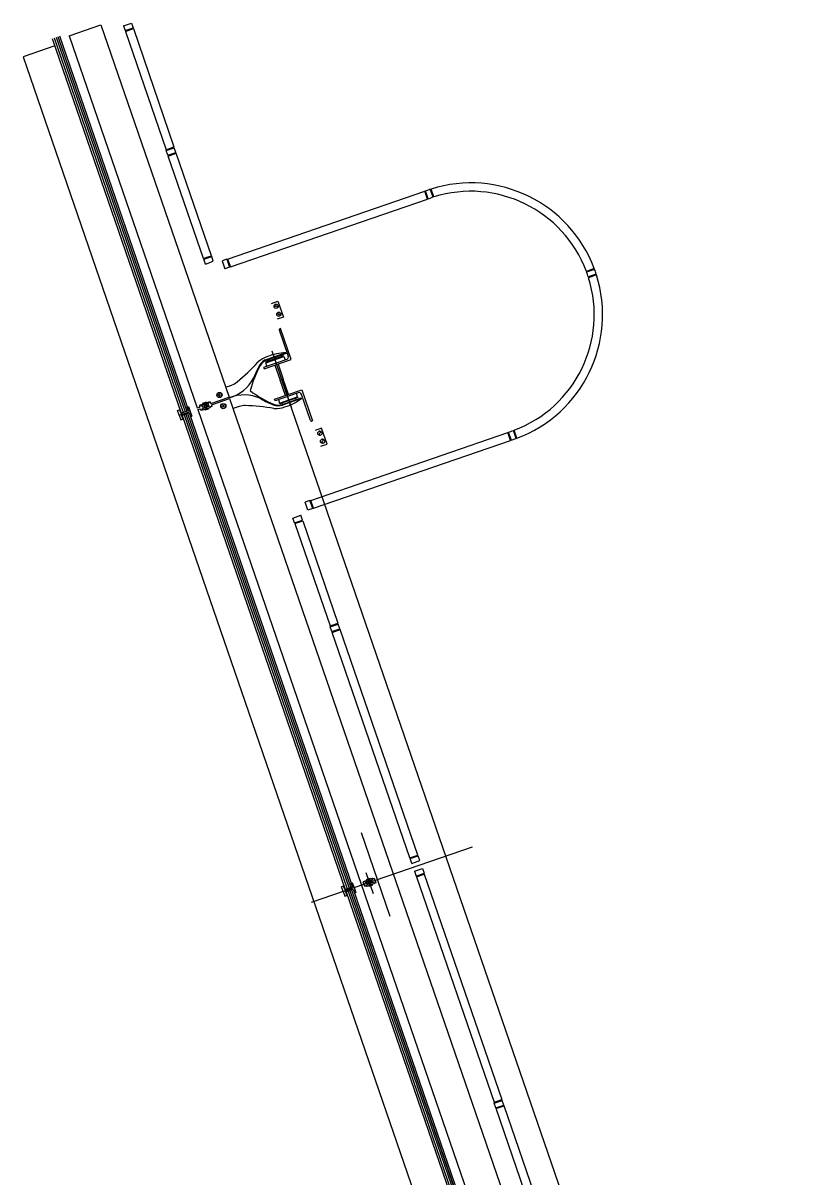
# Model space of a CAD drawing. Extents: x 809434 to 809707, y 818708 to 819364.
# Drawn here: x 809439.15 to 809443.82, y 819342.72 to 819349.6 of the extents above; entities that cross this region are included whole.
import ezdxf

# ---------------------------------------------------------------- set-up
doc = ezdxf.new("R2010")
doc.units = 0
for name, color, linetype in [('MAJ610__', 7, 'Continuous'), ('MAJ630__', 7, 'Continuous'), ('MAJ640__', 7, 'Continuous'), ('MAJ640__1', 7, 'Continuous'), ('MMH294_S', 7, 'Continuous')]:
    doc.layers.add(name, color=color, linetype=linetype)

msp = doc.modelspace()

# ---------------------------------------------------------------- linework, layer by layer
at = {"layer": 'MAJ610__'}
for points in [[(809440.6341, 819347.9311), (809440.6719, 819347.9441), (809440.7045, 819347.8496), (809440.6666, 819347.8365)], [(809440.9271, 819347.0801), (809440.9649, 819347.0932), (809440.9324, 819347.1877), (809440.8945, 819347.1747)]]:
    msp.add_lwpolyline(points, dxfattribs=at)
for centre in [(809440.6611, 819347.914), (809440.6774, 819347.8667), (809440.9216, 819347.1576), (809440.9379, 819347.1103)]:
    msp.add_circle(centre, 0.0125, dxfattribs=at)
for centre, start, end in [((809440.6591, 819347.9199), 109, 289), ((809440.6632, 819347.9081), 289, 109), ((809440.6754, 819347.8726), 109, 289), ((809440.6795, 819347.8608), 289, 109), ((809440.9236, 819347.1516), 109, 289), ((809440.9196, 819347.1635), 289, 109), ((809440.9399, 819347.1044), 109, 289), ((809440.9358, 819347.1162), 289, 109)]:
    msp.add_arc(centre, 0.00625, start, end, dxfattribs=at)
at = {"layer": 'MAJ630__'}
for p, q in [((809439.4283, 819349.5254), (809439.6182, 819349.5908)), ((809439.6182, 819349.5908), (809440.3809, 819347.3733)), ((809439.3706, 819349.524), (809440.1389, 819347.2926)), ((809439.3433, 819349.4649), (809439.1542, 819349.3998)), ((809439.328, 819349.5094), (809440.0964, 819347.2779)), ((809439.1542, 819349.3998), (809439.9097, 819347.2057)), ((809440.3841, 819347.3638), (809442.3343, 819341.7002)), ((809440.0832, 819347.2655), (809440.1487, 819347.288)), ((809440.0832, 819347.2655), (809440.1487, 819347.288)), ((809440.0832, 819347.2655), (809440.0929, 819347.2371)), ((809440.0929, 819347.2371), (809440.1052, 819347.2413)), ((809440.0979, 819347.2626), (809440.1438, 819347.2784)), ((809440.0979, 819347.2626), (809440.1052, 819347.2413)), ((809440.1012, 819347.2638), (809441.0731, 819344.4414)), ((809440.1438, 819347.2784), (809441.1156, 819344.456)), ((809440.1438, 819347.2784), (809440.1511, 819347.2571)), ((809440.1487, 819347.288), (809440.1584, 819347.2597)), ((809440.1511, 819347.2571), (809440.1584, 819347.2597)), ((809439.9097, 819347.2057), (809443.8165, 819335.8595)), ((809441.0501, 819344.4573), (809441.0624, 819344.4615)), ((809441.0599, 819344.4289), (809441.0501, 819344.4573)), ((809441.0599, 819344.4289), (809441.1254, 819344.4515)), ((809441.0599, 819344.4289), (809441.1254, 819344.4515)), ((809441.0599, 819344.4289), (809441.0696, 819344.4006)), ((809441.0697, 819344.4402), (809441.0624, 819344.4615)), ((809441.0697, 819344.4402), (809441.1156, 819344.456)), ((809441.0746, 819344.4261), (809441.1205, 819344.4419)), ((809441.0746, 819344.4261), (809441.0819, 819344.4048)), ((809441.0779, 819344.4272), (809442.0497, 819341.6052)), ((809441.1083, 819344.4773), (809441.1156, 819344.4798)), ((809441.1156, 819344.456), (809441.1083, 819344.4773)), ((809441.1254, 819344.4515), (809441.1156, 819344.4798)), ((809441.1205, 819344.4419), (809442.0923, 819341.6195)), ((809441.1205, 819344.4419), (809441.1278, 819344.4206)), ((809441.1254, 819344.4515), (809441.1351, 819344.4231)), ((809441.1278, 819344.4206), (809441.1351, 819344.4231)), ((809441.0696, 819344.4006), (809441.0819, 819344.4048))]:
    msp.add_line(p, q, dxfattribs=at)
for points in [[(809440.7187, 819347.6367), (809440.7201, 819347.6327), (809440.6073, 819347.5939)], [(809440.3605, 819347.4323), (809440.3973, 819347.445)], [(809440.0832, 819347.2655), (809440.0734, 819347.2938), (809440.0857, 819347.2981), (809440.093, 819347.2768), (809440.1389, 819347.2926), (809440.1316, 819347.3139), (809440.1389, 819347.3164), (809440.1487, 819347.288)], [(809440.4413, 819347.3174), (809440.4044, 819347.3047)], [(809440.6984, 819347.3294), (809440.8112, 819347.3682), (809440.8125, 819347.3642)]]:
    msp.add_lwpolyline(points, dxfattribs=at)
for centre, radius, start, end in [((809440.6667, 819347.4523), 0.1724, 109.2751, 130.39607), ((809440.6317, 819347.523), 0.075, 109, 149.96236), ((809440.7297, 819347.2976), 0.3393, 91.86071, 110.70605), ((809439.5663, 819348.4885), 1.3402, 310.07845, 317.42579), ((809441.054, 819347.2788), 0.5628, 149.96236, 166.36786), ((809440.5679, 819347.5683), 0.02, 130.39607, 137.42579), ((809440.3648, 819347.5396), 0.1, 289, 310.07845), ((809440.8564, 819347.8527), 0.5628, 231.63214, 248.03764), ((809440.4738, 819347.2228), 0.1, 87.92155, 109), ((809440.4288, 819345.9834), 1.3402, 80.57421, 87.92155), ((809440.674, 819347.4003), 0.075, 248.03764, 289), ((809440.658, 819347.4775), 0.1724, 267.60393, 288.72489), ((809440.6124, 819347.6382), 0.3393, 287.29394, 306.13928), ((809440.6516, 819347.3253), 0.02, 260.57421, 267.60393)]:
    msp.add_arc(centre, radius, start, end, dxfattribs=at)
at = {"layer": 'MAJ640__'}
for p, q in [((809439.3394, 819349.5133), (809440.1077, 819347.2819)), ((809439.3507, 819349.5172), (809440.119, 819347.2858)), ((809439.3602, 819349.5204), (809440.1285, 819347.289)), ((809439.3609, 819349.5207), (809440.1292, 819347.2893)), ((809439.4283, 819349.5254), (809440.1918, 819347.3082)), ((809440.6086, 819347.5943), (809440.6115, 819347.5859)), ((809440.6349, 819347.6489), (809440.7523, 819347.308)), ((809440.6919, 819347.6136), (809440.689, 819347.622)), ((809440.6545, 819347.5629), (809440.6855, 819347.4729)), ((809440.6725, 819347.5691), (809440.7035, 819347.4791)), ((809440.7165, 819347.3829), (809440.6855, 819347.4729)), ((809440.7345, 819347.389), (809440.7035, 819347.4791)), ((809440.1918, 819347.3082), (809440.206, 819347.313)), ((809440.2131, 819347.3261), (809440.2027, 819347.3225)), ((809440.2027, 819347.3225), (809440.206, 819347.313)), ((809440.2134, 819347.3275), (809440.2574, 819347.3426)), ((809440.2148, 819347.32), (809440.2224, 819347.3227)), ((809440.2531, 819347.3333), (809440.2224, 819347.3227)), ((809440.245, 819347.3426), (809440.2232, 819347.3351)), ((809440.2238, 819347.3364), (809440.2232, 819347.3351)), ((809440.2232, 819347.3351), (809440.2242, 819347.3323)), ((809440.2238, 819347.3364), (809440.2437, 819347.3432)), ((809440.224, 819347.2968), (809440.268, 819347.3119)), ((809440.2459, 819347.3398), (809440.2242, 819347.3323)), ((809440.2265, 819347.3331), (809440.2262, 819347.3325)), ((809440.2264, 819347.332), (809440.2262, 819347.3325)), ((809440.2588, 819347.3167), (809440.2281, 819347.3061)), ((809440.2436, 819347.3389), (809440.2442, 819347.3386)), ((809440.2437, 819347.3432), (809440.245, 819347.3426)), ((809440.2444, 819347.3382), (809440.2442, 819347.3386)), ((809440.245, 819347.3426), (809440.2459, 819347.3398)), ((809440.2609, 819347.3359), (809440.2533, 819347.3333)), ((809440.2689, 819347.3453), (809440.2585, 819347.3417)), ((809440.2666, 819347.3194), (809440.259, 819347.3168)), ((809440.2786, 819347.3169), (809440.2682, 819347.3133)), ((809440.2721, 819347.3358), (809440.2689, 819347.3453)), ((809440.2721, 819347.3358), (809440.3809, 819347.3733)), ((809440.2754, 819347.3264), (809440.3841, 819347.3638)), ((809440.2754, 819347.3264), (809440.2786, 819347.3169)), ((809440.6997, 819347.3298), (809440.6968, 819347.3383)), ((809440.7771, 819347.3659), (809440.7801, 819347.3575)), ((809440.1128, 819347.2677), (809441.0846, 819344.4454)), ((809440.1242, 819347.2717), (809441.096, 819344.4493)), ((809440.1336, 819347.2749), (809441.1054, 819344.4525)), ((809440.1343, 819347.2752), (809441.1062, 819344.4528)), ((809440.195, 819347.2987), (809440.2092, 819347.3036)), ((809440.195, 819347.2987), (809442.1452, 819341.635)), ((809440.2125, 819347.2941), (809440.2092, 819347.3036)), ((809440.2229, 819347.2977), (809440.2125, 819347.2941)), ((809440.2205, 819347.3035), (809440.2281, 819347.3061)), ((809440.2572, 819347.3071), (809440.2354, 819347.2997)), ((809440.2364, 819347.2968), (809440.2354, 819347.2997)), ((809440.2581, 819347.3043), (809440.2364, 819347.2968)), ((809440.2377, 819347.2962), (809440.2364, 819347.2968)), ((809440.237, 819347.3013), (809440.2371, 819347.3008)), ((809440.2378, 819347.3005), (809440.2371, 819347.3008)), ((809440.2377, 819347.2962), (809440.2575, 819347.303)), ((809440.2548, 819347.3063), (809440.2551, 819347.307)), ((809440.2549, 819347.3074), (809440.2551, 819347.307)), ((809440.2581, 819347.3043), (809440.2572, 819347.3071)), ((809440.2575, 819347.303), (809440.2581, 819347.3043)), ((809441.2298, 819344.4967), (809441.1991, 819344.4861)), ((809441.1999, 819344.4986), (809441.2217, 819344.506)), ((809441.2005, 819344.4998), (809441.1999, 819344.4986)), ((809441.2009, 819344.4957), (809441.1999, 819344.4986)), ((809441.2204, 819344.5067), (809441.2005, 819344.4998)), ((809441.2009, 819344.4957), (809441.2226, 819344.5032)), ((809441.2028, 819344.4964), (809441.2031, 819344.4954)), ((809441.2204, 819344.5067), (809441.2217, 819344.506)), ((809441.2207, 819344.5026), (809441.2211, 819344.5016)), ((809441.2226, 819344.5032), (809441.2217, 819344.506)), ((809441.23, 819344.4968), (809441.2376, 819344.4994)), ((809441.2352, 819344.5051), (809441.2456, 819344.5087)), ((809441.2456, 819344.5087), (809441.2553, 819344.4804)), ((809441.0895, 819344.4312), (809442.0613, 819341.6088)), ((809441.1009, 819344.4351), (809442.0727, 819341.6127)), ((809441.1103, 819344.4384), (809442.0821, 819341.616)), ((809441.111, 819344.4386), (809442.0829, 819341.6162)), ((809441.1898, 819344.4895), (809441.1794, 819344.4859)), ((809441.1892, 819344.4576), (809441.1794, 819344.4859)), ((809441.1996, 819344.4612), (809441.1892, 819344.4576)), ((809441.1972, 819344.4669), (809441.2048, 819344.4696)), ((809441.2007, 819344.4602), (809441.2447, 819344.4754)), ((809441.2355, 819344.4802), (809441.2048, 819344.4696)), ((809441.2339, 819344.4706), (809441.2121, 819344.4631)), ((809441.2131, 819344.4603), (809441.2121, 819344.4631)), ((809441.2348, 819344.4677), (809441.2131, 819344.4603)), ((809441.2144, 819344.4596), (809441.2131, 819344.4603)), ((809441.2137, 819344.4647), (809441.2138, 819344.4642)), ((809441.2145, 819344.4639), (809441.2138, 819344.4642)), ((809441.2144, 819344.4596), (809441.2342, 819344.4665)), ((809441.2315, 819344.4698), (809441.2318, 819344.4704)), ((809441.2317, 819344.4709), (809441.2318, 819344.4704)), ((809441.2348, 819344.4677), (809441.2339, 819344.4706)), ((809441.2342, 819344.4665), (809441.2348, 819344.4677)), ((809441.2433, 819344.4828), (809441.2357, 819344.4802)), ((809441.2553, 819344.4804), (809441.2449, 819344.4768))]:
    msp.add_line(p, q, dxfattribs=at)
for points in [[(809440.5865, 819347.55), (809440.5897, 819347.5406), (809440.7515, 819347.5963), (809440.688, 819347.7807), (809440.6832, 819347.7791)], [(809440.6801, 819347.7728), (809440.7339, 819347.6167)], [(809440.7246, 819347.5976), (809440.5865, 819347.55)], [(809440.6063, 819347.5569), (809440.5994, 819347.577), (809440.7072, 819347.6141), (809440.7141, 819347.594)], [(809440.7187, 819347.6367), (809440.6059, 819347.5979)], [(809440.655, 819347.3511), (809440.6517, 819347.3606), (809440.8135, 819347.4163), (809440.877, 819347.2318), (809440.8723, 819347.2301)], [(809440.7931, 819347.3987), (809440.655, 819347.3511)], [(809440.6748, 819347.3579), (809440.6818, 819347.3378), (809440.7895, 819347.3749), (809440.7826, 819347.3951)], [(809440.8659, 819347.2332), (809440.8121, 819347.3894)], [(809440.8125, 819347.3642), (809440.6997, 819347.3254)], [(809441.2341, 819344.5061), (809441.1901, 819344.4909)]]:
    msp.add_lwpolyline(points, dxfattribs=at)
for points in [[(809440.7072, 819347.6141), (809440.7057, 819347.6183), (809440.598, 819347.5812), (809440.5994, 819347.577)], [(809440.7895, 819347.3749), (809440.791, 819347.3707), (809440.6832, 819347.3336), (809440.6818, 819347.3378)]]:
    msp.add_lwpolyline(points, close=True, dxfattribs=at)
for centre, radius in [((809440.3238, 819347.3854), 0.0155), ((809440.3238, 819347.3854), 0.0135), ((809440.3238, 819347.3854), 0.0042), ((809440.3466, 819347.3192), 0.0155), ((809440.3466, 819347.3192), 0.0135), ((809440.3466, 819347.3192), 0.0042), ((809441.2174, 819344.4832), 0.006)]:
    msp.add_circle(centre, radius, dxfattribs=at)
for centre, radius, start, end in [((809440.6849, 819347.7744), 0.005, 109, 199), ((809440.6317, 819347.523), 0.0792, 109, 149.96236), ((809440.7197, 819347.6118), 0.015, 289, 19), ((809441.054, 819347.2788), 0.567, 149.96236, 158.10407), ((809440.3201, 819347.5906), 0.2307, 285.67731, 333.23123), ((809440.5093, 819347.4977), 0.02, 326.67541, 338.10407), ((809440.47, 819347.1551), 0.2307, 64.76877, 112.32268), ((809440.798, 819347.3845), 0.015, 19, 109), ((809440.2407, 819347.3197), 0.0095, 145.18264, 199.00008), ((809440.2407, 819347.3197), 0.0095, 198.99991, 252.81736), ((809440.2407, 819347.3197), 0.006, 18.99986, 199.00013), ((809440.2407, 819347.3197), 0.006, 198.99986, 19.00013), ((809440.2407, 819347.3197), 0.0109, 101.1265, 116.87349), ((809440.2407, 819347.3197), 0.0109, 281.1265, 296.87349), ((809440.2407, 819347.3197), 0.0095, 18.99991, 71.30512), ((809440.2407, 819347.3197), 0.0095, 326.69488, 19.00008), ((809440.562, 819347.3448), 0.02, 59.89592, 71.32459), ((809440.8564, 819347.8527), 0.567, 239.89592, 248.03764), ((809440.674, 819347.4003), 0.0792, 248.03764, 289), ((809440.8706, 819347.2349), 0.005, 199, 289), ((809441.2174, 819344.4832), 0.0109, 101.1265, 116.87349), ((809441.2174, 819344.4832), 0.0095, 326.69488, 71.30512), ((809441.2174, 819344.4832), 0.0095, 145.18264, 252.81736), ((809441.2174, 819344.4832), 0.0109, 281.1265, 296.87349)]:
    msp.add_arc(centre, radius, start, end, dxfattribs=at)
for points, degree in [([(809440.2134, 819347.3275), (809440.2134, 819347.3275), (809440.2133, 819347.3275), (809440.2133, 819347.3274), (809440.2133, 819347.3274), (809440.2132, 819347.3273), (809440.2132, 819347.3273), (809440.2132, 819347.3272), (809440.2132, 819347.3272), (809440.2131, 819347.3271), (809440.2131, 819347.3271), (809440.2131, 819347.327), (809440.2131, 819347.327), (809440.2131, 819347.3269), (809440.2131, 819347.3268), (809440.2131, 819347.3268)], 3), ([(809440.2131, 819347.3268), (809440.2131, 819347.3262), (809440.2131, 819347.3255), (809440.2132, 819347.3244), (809440.2133, 819347.3238), (809440.2134, 819347.3227), (809440.2136, 819347.3221), (809440.2138, 819347.3213), (809440.2138, 819347.3209), (809440.2139, 819347.3206)], 3), ([(809440.214, 819347.3204), (809440.214, 819347.3204), (809440.214, 819347.3204), (809440.214, 819347.3205), (809440.214, 819347.3205), (809440.214, 819347.3206), (809440.2139, 819347.3206), (809440.2139, 819347.3206)], 3), ([(809440.214, 819347.3204), (809440.214, 819347.3204), (809440.214, 819347.3204), (809440.2141, 819347.3203), (809440.2141, 819347.3202), (809440.2142, 819347.3201), (809440.2143, 819347.3201), (809440.2144, 819347.32), (809440.2145, 819347.32), (809440.2146, 819347.32), (809440.2147, 819347.32), (809440.2148, 819347.32), (809440.2148, 819347.32), (809440.2148, 819347.32)], 3), ([(809440.2242, 819347.314), (809440.2239, 819347.3151), (809440.2236, 819347.3161), (809440.2231, 819347.3182), (809440.223, 819347.3193), (809440.2228, 819347.3208), (809440.2227, 819347.3213), (809440.2225, 819347.322), (809440.2225, 819347.3223), (809440.2224, 819347.3225), (809440.2224, 819347.3226), (809440.2224, 819347.3227)], 3), ([(809440.2242, 819347.314), (809440.2246, 819347.313), (809440.225, 819347.3121), (809440.2259, 819347.3101), (809440.2265, 819347.3091), (809440.2272, 819347.3078), (809440.2275, 819347.3074), (809440.2278, 819347.3067), (809440.2279, 819347.3065), (809440.228, 819347.3062), (809440.228, 819347.3062), (809440.2281, 819347.3061)], 3), ([(809440.2327, 819347.3249), (809440.2328, 819347.3251), (809440.233, 819347.3253), (809440.2332, 819347.3256), (809440.2333, 819347.3258), (809440.2335, 819347.326), (809440.2335, 819347.3261), (809440.2336, 819347.3262), (809440.2336, 819347.3262), (809440.2336, 819347.3262)], 3), ([(809440.2336, 819347.3262), (809440.2346, 819347.3277), (809440.2357, 819347.3295)], 2), ([(809440.2376, 819347.3107), (809440.2378, 819347.3106), (809440.238, 819347.3106), (809440.2384, 819347.3104), (809440.2386, 819347.3104), (809440.2389, 819347.3103), (809440.239, 819347.3103), (809440.2391, 819347.3102), (809440.2391, 819347.3102), (809440.2391, 819347.3102)], 3), ([(809440.2386, 819347.3305), (809440.2405, 819347.3298), (809440.2422, 819347.3292)], 2), ([(809440.2391, 819347.3102), (809440.2408, 819347.3096), (809440.2428, 819347.309)], 2), ([(809440.2422, 819347.3292), (809440.2423, 819347.3292), (809440.2423, 819347.3292), (809440.2424, 819347.3292), (809440.2425, 819347.3291), (809440.2427, 819347.329), (809440.2429, 819347.329), (809440.2433, 819347.3288), (809440.2435, 819347.3288), (809440.2437, 819347.3287)], 3), ([(809440.2456, 819347.3099), (809440.2468, 819347.3117), (809440.2478, 819347.3132)], 2), ([(809440.2478, 819347.3132), (809440.2478, 819347.3132), (809440.2478, 819347.3132), (809440.2478, 819347.3133), (809440.2479, 819347.3134), (809440.248, 819347.3136), (809440.2481, 819347.3138), (809440.2484, 819347.3141), (809440.2485, 819347.3143), (809440.2486, 819347.3145)], 3), ([(809440.2533, 819347.3333), (809440.2532, 819347.3333), (809440.2532, 819347.3333), (809440.2531, 819347.3333)], 2), ([(809440.2533, 819347.3333), (809440.2533, 819347.3333), (809440.2533, 819347.3333), (809440.2533, 819347.3331), (809440.2534, 819347.3329), (809440.2537, 819347.3324), (809440.2539, 819347.3321), (809440.2545, 819347.331), (809440.255, 819347.3301), (809440.2561, 819347.328), (809440.2566, 819347.3269), (809440.257, 819347.3256), (809440.2571, 819347.3255), (809440.2571, 819347.3254)], 3), ([(809440.259, 819347.3168), (809440.259, 819347.3168), (809440.259, 819347.3168), (809440.2589, 819347.3169), (809440.2589, 819347.3171), (809440.2587, 819347.3177), (809440.2587, 819347.3181), (809440.2585, 819347.3194), (809440.2584, 819347.3204), (809440.2579, 819347.3226), (809440.2576, 819347.3238), (809440.2572, 819347.3251), (809440.2571, 819347.3252), (809440.2571, 819347.3254)], 3), ([(809440.2581, 819347.3422), (809440.258, 819347.3423), (809440.258, 819347.3423), (809440.2579, 819347.3424), (809440.2579, 819347.3424), (809440.2578, 819347.3425), (809440.2578, 819347.3425), (809440.2577, 819347.3426), (809440.2577, 819347.3426), (809440.2576, 819347.3426), (809440.2576, 819347.3426), (809440.2575, 819347.3426), (809440.2575, 819347.3426), (809440.2574, 819347.3427), (809440.2574, 819347.3427), (809440.2574, 819347.3426)], 3), ([(809440.2612, 819347.3369), (809440.2611, 819347.3372), (809440.2609, 819347.3375), (809440.2606, 819347.3383), (809440.2603, 819347.3388), (809440.2597, 819347.3398), (809440.2594, 819347.3403), (809440.2588, 819347.3413), (809440.2584, 819347.3418), (809440.2581, 819347.3422)], 3), ([(809440.259, 819347.3168), (809440.2589, 819347.3167), (809440.2589, 819347.3167), (809440.2588, 819347.3167)], 2), ([(809440.2609, 819347.3359), (809440.2609, 819347.3359), (809440.2609, 819347.3359), (809440.2609, 819347.3359), (809440.261, 819347.336), (809440.261, 819347.336), (809440.2611, 819347.336), (809440.2612, 819347.3361), (809440.2612, 819347.3362), (809440.2613, 819347.3363), (809440.2613, 819347.3364), (809440.2613, 819347.3365), (809440.2613, 819347.3366), (809440.2613, 819347.3367)], 3), ([(809440.2612, 819347.3369), (809440.2612, 819347.3369), (809440.2612, 819347.3368), (809440.2612, 819347.3368), (809440.2612, 819347.3368), (809440.2612, 819347.3367), (809440.2613, 819347.3367), (809440.2613, 819347.3367)], 3), ([(809440.2666, 819347.3194), (809440.2666, 819347.3194), (809440.2666, 819347.3194), (809440.2666, 819347.3194), (809440.2667, 819347.3194), (809440.2667, 819347.3194), (809440.2668, 819347.3194), (809440.2669, 819347.3194), (809440.267, 819347.3194), (809440.2671, 819347.3193), (809440.2672, 819347.3193), (809440.2673, 819347.3191), (809440.2673, 819347.3191), (809440.2673, 819347.319)], 3), ([(809440.2674, 819347.3188), (809440.2674, 819347.3188), (809440.2674, 819347.3189), (809440.2674, 819347.3189), (809440.2674, 819347.3189), (809440.2674, 819347.319), (809440.2674, 819347.319), (809440.2673, 819347.319)], 3), ([(809440.2674, 819347.3188), (809440.2675, 819347.3185), (809440.2676, 819347.3181), (809440.2678, 819347.3173), (809440.2679, 819347.3167), (809440.2681, 819347.3156), (809440.2681, 819347.315), (809440.2682, 819347.3139), (809440.2682, 819347.3133), (809440.2682, 819347.3126)], 3), ([(809440.2682, 819347.3126), (809440.2682, 819347.3126), (809440.2682, 819347.3125), (809440.2682, 819347.3124), (809440.2682, 819347.3124), (809440.2682, 819347.3123), (809440.2682, 819347.3123), (809440.2682, 819347.3122), (809440.2682, 819347.3122), (809440.2681, 819347.3121), (809440.2681, 819347.3121), (809440.2681, 819347.312), (809440.2681, 819347.312), (809440.268, 819347.3119), (809440.268, 819347.3119), (809440.268, 819347.3119)], 3), ([(809440.2201, 819347.3027), (809440.2201, 819347.3028), (809440.2201, 819347.3028), (809440.2201, 819347.3029), (809440.2201, 819347.303), (809440.2201, 819347.3031), (809440.2201, 819347.3032), (809440.2202, 819347.3033), (809440.2202, 819347.3034), (809440.2203, 819347.3034), (809440.2204, 819347.3035), (809440.2205, 819347.3035), (809440.2205, 819347.3035), (809440.2205, 819347.3035)], 3), ([(809440.2201, 819347.3027), (809440.2201, 819347.3027), (809440.2201, 819347.3027), (809440.2201, 819347.3027), (809440.2201, 819347.3026), (809440.2201, 819347.3026), (809440.2202, 819347.3026), (809440.2202, 819347.3025)], 3), ([(809440.2233, 819347.2972), (809440.2229, 819347.2977), (809440.2226, 819347.2981), (809440.2219, 819347.2991), (809440.2216, 819347.2996), (809440.221, 819347.3006), (809440.2208, 819347.3011), (809440.2204, 819347.3019), (809440.2203, 819347.3022), (809440.2202, 819347.3025)], 3), ([(809440.224, 819347.2968), (809440.2239, 819347.2968), (809440.2239, 819347.2968), (809440.2238, 819347.2968), (809440.2238, 819347.2968), (809440.2237, 819347.2968), (809440.2237, 819347.2968), (809440.2236, 819347.2969), (809440.2236, 819347.2969), (809440.2235, 819347.2969), (809440.2235, 819347.2969), (809440.2235, 819347.297), (809440.2234, 819347.297), (809440.2234, 819347.2971), (809440.2233, 819347.2971), (809440.2233, 819347.2972)], 3), ([(809441.1898, 819344.4902), (809441.1898, 819344.4903), (809441.1898, 819344.4903), (809441.1898, 819344.4904), (809441.1898, 819344.4905), (809441.1899, 819344.4906), (809441.1899, 819344.4906), (809441.1899, 819344.4907), (809441.1899, 819344.4907), (809441.1899, 819344.4907), (809441.1899, 819344.4908), (809441.19, 819344.4908), (809441.19, 819344.4909), (809441.19, 819344.4909), (809441.1901, 819344.4909), (809441.1901, 819344.4909)], 3), ([(809441.1906, 819344.4841), (809441.1905, 819344.4844), (809441.1905, 819344.4847), (809441.1903, 819344.4856), (809441.1902, 819344.4861), (809441.19, 819344.4872), (809441.1899, 819344.4878), (809441.1898, 819344.489), (809441.1898, 819344.4896), (809441.1898, 819344.4902)], 3), ([(809441.2124, 819344.4929), (809441.2113, 819344.4912), (809441.2103, 819344.4897)], 2), ([(809441.2189, 819344.4927), (809441.2172, 819344.4932), (809441.2153, 819344.4939)], 2), ([(809441.2204, 819344.4922), (809441.2202, 819344.4922), (809441.22, 819344.4923), (809441.2196, 819344.4924), (809441.2194, 819344.4925), (809441.2192, 819344.4926), (809441.2191, 819344.4926), (809441.219, 819344.4926), (809441.219, 819344.4926), (809441.2189, 819344.4927)], 3), ([(809441.2298, 819344.4967), (809441.2299, 819344.4967), (809441.2299, 819344.4967), (809441.23, 819344.4968)], 2), ([(809441.2298, 819344.4967), (809441.2299, 819344.4967), (809441.2299, 819344.4967), (809441.23, 819344.4968)], 2), ([(809441.2357, 819344.4802), (809441.2357, 819344.4802), (809441.2357, 819344.4802), (809441.2356, 819344.4804), (809441.2356, 819344.4806), (809441.2354, 819344.4812), (809441.2354, 819344.4816), (809441.2352, 819344.4828), (809441.2351, 819344.4838), (809441.2346, 819344.4861), (809441.2343, 819344.4873), (809441.2336, 819344.4896), (809441.2331, 819344.4907), (809441.2321, 819344.4928), (809441.2316, 819344.4937), (809441.2308, 819344.495), (809441.2306, 819344.4955), (809441.2302, 819344.4962), (809441.2301, 819344.4964), (809441.23, 819344.4966), (809441.23, 819344.4967), (809441.23, 819344.4968)], 3), ([(809441.2341, 819344.5061), (809441.2341, 819344.5061), (809441.2341, 819344.5061), (809441.2342, 819344.5061), (809441.2343, 819344.5061), (809441.2343, 819344.506), (809441.2344, 819344.506), (809441.2344, 819344.506), (809441.2345, 819344.506), (809441.2345, 819344.5059), (809441.2345, 819344.5059), (809441.2346, 819344.5059), (809441.2346, 819344.5058), (809441.2347, 819344.5058), (809441.2347, 819344.5057), (809441.2348, 819344.5057)], 3), ([(809441.2348, 819344.5057), (809441.2351, 819344.5052), (809441.2355, 819344.5047), (809441.2361, 819344.5037), (809441.2365, 819344.5032), (809441.237, 819344.5023), (809441.2373, 819344.5018), (809441.2376, 819344.501), (809441.2378, 819344.5006), (809441.2379, 819344.5003)], 3), ([(809441.238, 819344.5001), (809441.238, 819344.5001), (809441.238, 819344.5001), (809441.238, 819344.5), (809441.238, 819344.4999), (809441.238, 819344.4997), (809441.2379, 819344.4997), (809441.2379, 819344.4995), (809441.2378, 819344.4995), (809441.2377, 819344.4994), (809441.2377, 819344.4994), (809441.2376, 819344.4994), (809441.2376, 819344.4994), (809441.2376, 819344.4994)], 3), ([(809441.238, 819344.5001), (809441.238, 819344.5001), (809441.238, 819344.5002), (809441.2379, 819344.5002), (809441.2379, 819344.5002), (809441.2379, 819344.5003), (809441.2379, 819344.5003), (809441.2379, 819344.5003)], 3), ([(809441.1906, 819344.4841), (809441.1906, 819344.484), (809441.1907, 819344.484), (809441.1907, 819344.4839), (809441.1907, 819344.4839), (809441.1907, 819344.4839), (809441.1907, 819344.4839), (809441.1907, 819344.4839)], 3), ([(809441.1915, 819344.4835), (809441.1915, 819344.4835), (809441.1915, 819344.4835), (809441.1914, 819344.4835), (809441.1914, 819344.4835), (809441.1913, 819344.4835), (809441.1913, 819344.4835), (809441.1912, 819344.4835), (809441.1911, 819344.4835), (809441.1909, 819344.4836), (809441.1909, 819344.4836), (809441.1908, 819344.4837), (809441.1907, 819344.4838), (809441.1907, 819344.4839)], 3), ([(809441.1915, 819344.4835), (809441.1921, 819344.4837), (809441.1928, 819344.4839), (809441.1943, 819344.4845), (809441.1953, 819344.4848), (809441.1968, 819344.4853), (809441.1975, 819344.4855), (809441.1984, 819344.4859), (809441.1987, 819344.486), (809441.1991, 819344.4861)], 3), ([(809441.1915, 819344.4835), (809441.1923, 819344.4838), (809441.1932, 819344.4841), (809441.1941, 819344.4844), (809441.1954, 819344.4848), (809441.1966, 819344.4853), (809441.1979, 819344.4857), (809441.1983, 819344.4858), (809441.1987, 819344.486), (809441.1991, 819344.4861)], 3), ([(809441.1968, 819344.4662), (809441.1968, 819344.4662), (809441.1968, 819344.4662), (809441.1968, 819344.4663), (809441.1968, 819344.4664), (809441.1968, 819344.4666), (809441.1968, 819344.4666), (809441.1969, 819344.4668), (809441.1969, 819344.4668), (809441.197, 819344.4669), (809441.1971, 819344.4669), (809441.1972, 819344.4669), (809441.1972, 819344.4669), (809441.1972, 819344.4669)], 3), ([(809441.1968, 819344.4662), (809441.1968, 819344.4662), (809441.1968, 819344.4661), (809441.1968, 819344.4661), (809441.1968, 819344.4661), (809441.1968, 819344.466), (809441.1969, 819344.466), (809441.1969, 819344.466)], 3), ([(809441.2, 819344.4606), (809441.1996, 819344.4611), (809441.1993, 819344.4616), (809441.1986, 819344.4626), (809441.1983, 819344.4631), (809441.1978, 819344.464), (809441.1975, 819344.4645), (809441.1971, 819344.4653), (809441.197, 819344.4657), (809441.1969, 819344.466)], 3), ([(809441.1991, 819344.4861), (809441.1991, 819344.4861), (809441.1991, 819344.4861), (809441.1991, 819344.4859), (809441.1992, 819344.4857), (809441.1993, 819344.4851), (809441.1994, 819344.4848), (809441.1996, 819344.4835), (809441.1997, 819344.4825), (809441.2001, 819344.4802), (809441.2004, 819344.479), (809441.2012, 819344.4767), (809441.2017, 819344.4756), (809441.2026, 819344.4735), (809441.2032, 819344.4726), (809441.2039, 819344.4713), (809441.2042, 819344.4708), (809441.2045, 819344.4701), (809441.2046, 819344.4699), (809441.2047, 819344.4697), (809441.2047, 819344.4696), (809441.2048, 819344.4696)], 3), ([(809441.2007, 819344.4602), (809441.2007, 819344.4602), (809441.2006, 819344.4602), (809441.2005, 819344.4602), (809441.2005, 819344.4602), (809441.2004, 819344.4603), (809441.2004, 819344.4603), (809441.2003, 819344.4603), (809441.2003, 819344.4603), (809441.2002, 819344.4604), (809441.2002, 819344.4604), (809441.2002, 819344.4604), (809441.2001, 819344.4605), (809441.2001, 819344.4605), (809441.2, 819344.4606), (809441.2, 819344.4606)], 3), ([(809441.2103, 819344.4897), (809441.2103, 819344.4897), (809441.2103, 819344.4896), (809441.2102, 819344.4896), (809441.2102, 819344.4895), (809441.21, 819344.4893), (809441.2099, 819344.4891), (809441.2097, 819344.4887), (809441.2095, 819344.4885), (809441.2094, 819344.4884)], 3), ([(809441.2143, 819344.4742), (809441.2145, 819344.4741), (809441.2147, 819344.474), (809441.2151, 819344.4739), (809441.2153, 819344.4738), (809441.2156, 819344.4737), (809441.2157, 819344.4737), (809441.2158, 819344.4737), (809441.2158, 819344.4737), (809441.2158, 819344.4737)], 3), ([(809441.2158, 819344.4737), (809441.2175, 819344.4731), (809441.2195, 819344.4724)], 2), ([(809441.2223, 819344.4734), (809441.2235, 819344.4751), (809441.2245, 819344.4766)], 2), ([(809441.2245, 819344.4766), (809441.2245, 819344.4766), (809441.2245, 819344.4767), (809441.2245, 819344.4767), (809441.2246, 819344.4768), (809441.2247, 819344.4771), (809441.2249, 819344.4772), (809441.2251, 819344.4776), (809441.2252, 819344.4778), (809441.2253, 819344.4779)], 3), ([(809441.2357, 819344.4802), (809441.2356, 819344.4802), (809441.2356, 819344.4802), (809441.2355, 819344.4802)], 2), ([(809441.2433, 819344.4828), (809441.2433, 819344.4828), (809441.2433, 819344.4828), (809441.2433, 819344.4828), (809441.2434, 819344.4828), (809441.2434, 819344.4829), (809441.2435, 819344.4829), (809441.2436, 819344.4828), (809441.2437, 819344.4828), (809441.2438, 819344.4828), (809441.2439, 819344.4827), (809441.244, 819344.4826), (809441.244, 819344.4825), (809441.2441, 819344.4824)], 3), ([(809441.2441, 819344.4822), (809441.2441, 819344.4823), (809441.2441, 819344.4823), (809441.2441, 819344.4824), (809441.2441, 819344.4824), (809441.2441, 819344.4824), (809441.2441, 819344.4824), (809441.2441, 819344.4824)], 3), ([(809441.2441, 819344.4822), (809441.2442, 819344.4819), (809441.2443, 819344.4816), (809441.2445, 819344.4807), (809441.2446, 819344.4802), (809441.2448, 819344.4791), (809441.2448, 819344.4785), (809441.2449, 819344.4773), (809441.2449, 819344.4767), (809441.2449, 819344.4761)], 3), ([(809441.2449, 819344.4761), (809441.2449, 819344.476), (809441.2449, 819344.476), (809441.2449, 819344.4759), (809441.2449, 819344.4758), (809441.2449, 819344.4757), (809441.2449, 819344.4757), (809441.2449, 819344.4756), (809441.2449, 819344.4756), (809441.2448, 819344.4756), (809441.2448, 819344.4755), (809441.2448, 819344.4755), (809441.2448, 819344.4754), (809441.2447, 819344.4754), (809441.2447, 819344.4754), (809441.2447, 819344.4754)], 3)]:
    msp.add_open_spline(points, degree=degree, dxfattribs=at)
at = {"layer": 'MAJ640__1'}
for p, q in [((809442.6479, 819341.8029), (809440.6945, 819347.476)), ((809440.1012, 819347.2638), (809440.0964, 819347.2779)), ((809441.1678, 819344.7808), (809441.3394, 819344.2822)), ((809441.8282, 819344.6935), (809440.87, 819344.3635)), ((809441.241, 819344.4145), (809441.1982, 819344.5388))]:
    msp.add_line(p, q, dxfattribs=at)
msp.add_circle((809440.0988, 819347.2709), 0.003, dxfattribs=at)
at = {"layer": 'MMH294_S'}
for p, q in [((809439.7524, 819349.5841), (809439.7996, 819349.6004)), ((809439.7524, 819349.5841), (809439.7621, 819349.5557)), ((809439.7996, 819349.6004), (809439.8094, 819349.572)), ((809439.7621, 819349.5557), (809439.8094, 819349.572)), ((809439.7638, 819349.551), (809439.811, 819349.5673)), ((809439.7638, 819349.551), (809440.0055, 819348.8463)), ((809439.764, 819349.5564), (809439.7656, 819349.5517)), ((809439.8075, 819349.5714), (809439.8091, 819349.5666)), ((809439.811, 819349.5673), (809440.0528, 819348.8626)), ((809440.0055, 819348.8463), (809440.0252, 819348.8531)), ((809440.0071, 819348.8416), (809440.0544, 819348.8579)), ((809440.0169, 819348.8132), (809440.0071, 819348.8416)), ((809440.009, 819348.8422), (809440.0074, 819348.847)), ((809440.0169, 819348.8132), (809440.0642, 819348.8295)), ((809440.0185, 819348.8085), (809440.0658, 819348.8248)), ((809440.0252, 819348.8531), (809440.0528, 819348.8626)), ((809440.0525, 819348.8572), (809440.0509, 819348.8619)), ((809440.0642, 819348.8295), (809440.0544, 819348.8579)), ((809440.0639, 819348.8241), (809440.0623, 819348.8288)), ((809440.2758, 819348.2149), (809440.0658, 819348.8248)), ((809440.2285, 819348.1986), (809440.0185, 819348.8085)), ((809440.0204, 819348.8091), (809440.0188, 819348.8139)), ((809440.3724, 819348.1953), (809441.5462, 819348.5995)), ((809440.3887, 819348.148), (809441.5625, 819348.5522)), ((809441.5625, 819348.5522), (809441.5462, 819348.5995)), ((809441.5468, 819348.5976), (809441.5516, 819348.5992)), ((809441.5509, 819348.6011), (809441.5651, 819348.606)), ((809441.5672, 819348.5538), (809441.5509, 819348.6011)), ((809441.5618, 819348.5541), (809441.5665, 819348.5557)), ((809441.5672, 819348.5538), (809441.5814, 819348.5587)), ((809441.5956, 819348.5634), (809441.5793, 819348.6107)), ((809441.6004, 819348.565), (809441.5841, 819348.6122)), ((809440.2285, 819348.1986), (809440.2482, 819348.2054)), ((809440.2301, 819348.1939), (809440.2774, 819348.2102)), ((809440.2482, 819348.2054), (809440.2758, 819348.2149)), ((809440.2755, 819348.2095), (809440.2739, 819348.2143)), ((809440.2872, 819348.1818), (809440.2774, 819348.2102)), ((809440.2399, 819348.1655), (809440.2301, 819348.1939)), ((809440.232, 819348.1946), (809440.2304, 819348.1993)), ((809440.2399, 819348.1655), (809440.2872, 819348.1818)), ((809440.3677, 819348.1937), (809440.3393, 819348.1839)), ((809440.3393, 819348.1839), (809440.3556, 819348.1366)), ((809440.384, 819348.1464), (809440.3556, 819348.1366)), ((809440.3677, 819348.1937), (809440.384, 819348.1464)), ((809440.3731, 819348.1934), (809440.3684, 819348.1918)), ((809440.3724, 819348.1953), (809440.3887, 819348.148)), ((809440.3881, 819348.1499), (809440.3833, 819348.1483)), ((809442.5561, 819348.1381), (809442.5089, 819348.1219)), ((809442.5579, 819348.1334), (809442.5106, 819348.1172)), ((809442.5676, 819348.1051), (809442.5204, 819348.0888)), ((809442.5692, 819348.1003), (809442.5219, 819348.084)), ((809442.0904, 819347.1265), (809442.0741, 819347.1738)), ((809442.0951, 819347.1283), (809442.0788, 819347.1756)), ((809440.8673, 819346.7581), (809442.041, 819347.1623)), ((809440.8836, 819346.7108), (809442.0573, 819347.115)), ((809442.0573, 819347.115), (809442.041, 819347.1623)), ((809442.0417, 819347.1604), (809442.0464, 819347.162)), ((809442.0458, 819347.1639), (809442.06, 819347.1688)), ((809442.0621, 819347.1166), (809442.0458, 819347.1639)), ((809442.0567, 819347.1169), (809442.0614, 819347.1185)), ((809442.0621, 819347.1166), (809442.0762, 819347.1215)), ((809440.8626, 819346.7565), (809440.8342, 819346.7467)), ((809440.8505, 819346.6994), (809440.8342, 819346.7467)), ((809440.8789, 819346.7092), (809440.8505, 819346.6994)), ((809440.8789, 819346.7092), (809440.8626, 819346.7565)), ((809440.868, 819346.7562), (809440.8632, 819346.7546)), ((809440.8836, 819346.7108), (809440.8673, 819346.7581)), ((809440.8829, 819346.7127), (809440.8782, 819346.7111)), ((809440.7608, 819346.6527), (809440.8081, 819346.669)), ((809440.7706, 819346.6243), (809440.7608, 819346.6527)), ((809440.7706, 819346.6243), (809440.8179, 819346.6406)), ((809440.7722, 819346.6196), (809440.8195, 819346.6359)), ((809440.7741, 819346.6203), (809440.7725, 819346.625)), ((809440.8179, 819346.6406), (809440.8081, 819346.669)), ((809440.8176, 819346.6352), (809440.816, 819346.64)), ((809440.8195, 819346.6359), (809441.0295, 819346.026)), ((809440.7722, 819346.6196), (809440.9822, 819346.0098)), ((809440.9822, 819346.0098), (809441.0019, 819346.0165)), ((809440.9838, 819346.005), (809441.0311, 819346.0213)), ((809440.9936, 819345.9767), (809440.9838, 819346.005)), ((809440.9857, 819346.0057), (809440.9841, 819346.0104)), ((809441.0019, 819346.0165), (809441.0295, 819346.026)), ((809441.0292, 819346.0207), (809441.0276, 819346.0254)), ((809441.0409, 819345.9929), (809441.0311, 819346.0213)), ((809440.9936, 819345.9767), (809441.0409, 819345.9929)), ((809440.9952, 819345.9719), (809441.0425, 819345.9882)), ((809441.4575, 819344.6293), (809440.9952, 819345.9719)), ((809440.9971, 819345.9726), (809440.9955, 819345.9773)), ((809441.0406, 819345.9876), (809441.039, 819345.9923)), ((809441.5048, 819344.6456), (809441.0425, 819345.9882)), ((809441.4575, 819344.6293), (809441.5048, 819344.6456)), ((809441.4592, 819344.6246), (809441.5064, 819344.6409)), ((809441.4611, 819344.6252), (809441.4594, 819344.63)), ((809441.5046, 819344.6402), (809441.5029, 819344.6449)), ((809441.5162, 819344.6125), (809441.5064, 819344.6409)), ((809441.4689, 819344.5962), (809441.4592, 819344.6246)), ((809441.4689, 819344.5962), (809441.5162, 819344.6125)), ((809441.4852, 819344.5489), (809441.5325, 819344.5652)), ((809441.5325, 819344.5652), (809441.5423, 819344.5368)), ((809441.4852, 819344.5489), (809441.495, 819344.5206)), ((809441.495, 819344.5206), (809441.5423, 819344.5368)), ((809441.4966, 819344.5158), (809441.5439, 819344.5321)), ((809441.4966, 819344.5158), (809441.9589, 819343.1732)), ((809441.4969, 819344.5212), (809441.4985, 819344.5165)), ((809441.5404, 819344.5362), (809441.542, 819344.5315)), ((809441.5439, 819344.5321), (809442.0062, 819343.1895)), ((809441.9605, 819343.1685), (809442.0078, 819343.1848)), ((809441.9786, 819343.18), (809442.0062, 819343.1895)), ((809442.0059, 819343.1841), (809442.0043, 819343.1888)), ((809442.0176, 819343.1564), (809442.0078, 819343.1848)), ((809441.9589, 819343.1732), (809441.9786, 819343.18)), ((809441.9703, 819343.1401), (809441.9605, 819343.1685)), ((809441.9624, 819343.1691), (809441.9608, 819343.1739)), ((809441.9703, 819343.1401), (809442.0176, 819343.1564)), ((809441.9719, 819343.1354), (809442.0192, 819343.1517)), ((809442.4243, 819341.8215), (809441.9719, 819343.1354)), ((809441.9738, 819343.136), (809441.9722, 819343.1408)), ((809442.0173, 819343.151), (809442.0157, 819343.1557)), ((809442.4643, 819341.8589), (809442.0192, 819343.1517))]:
    msp.add_line(p, q, dxfattribs=at)
for radius, start, end in [(0.785, 20.45992, 107.54008), (0.785, 107.90511, 109), (0.783, 107.53635, 107.90231), (0.735, 107.83062, 109), (0.737, 107.44497, 107.83379), (0.735, 20.55926, 107.44074), (0.783, 20.09769, 20.46365), (0.735, 290.55926, 17.44074), (0.785, 290.45992, 17.54008), (0.735, 17.83062, 20.16938), (0.737, 20.16621, 20.55503), (0.737, 17.44497, 17.83379), (0.785, 17.90511, 20.09489), (0.783, 17.53635, 17.90231), (0.735, 289, 290.16938), (0.737, 290.16621, 290.55503), (0.785, 289, 290.09489), (0.783, 290.09769, 290.46365)]:
    msp.add_arc((809441.8207, 819347.8637), radius, start, end, dxfattribs=at)

doc.saveas('drawing.dxf')
